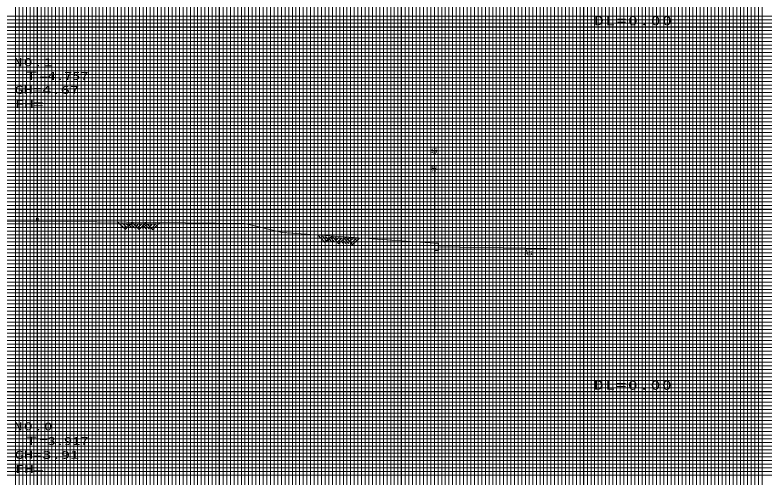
# Model space of a CAD drawing. Units: millimetres on the paper. Extents: x -400 to 400, y -1955 to 275.
# Drawn here: x -206.7 to -1, y -148.5 to -21.7 of the extents above; entities that cross this region are included whole.
import ezdxf
from ezdxf.enums import TextEntityAlignment as Align

# ---------------------------------------------------------------- set-up
doc = ezdxf.new("R2010")
doc.units = ezdxf.units.MM
doc.linetypes.add('DASHED_DOTTED', pattern=[9.25, 6, -1.5, 0.25, -1.5])
doc.linetypes.add('LONG_DASHED_DOTTED', pattern=[15.25, 12, -1.5, 0.25, -1.5])
doc.layers.add('0-0', color=7, linetype='Continuous')
doc.layers.add('0-1_レイヤ1', color=7, linetype='Continuous', lineweight=13)
doc.styles.add('@ＭＳ ゴシック', font='')
doc.styles.add('ＭＳ ゴシック', font='')
doc.styles.get('@ＭＳ ゴシック').set_extended_font_data('@MS Gothic')
doc.styles.get('ＭＳ ゴシック').set_extended_font_data('MS Gothic')

# ---------------------------------------------------------------- blocks, each defined once
blk = doc.blocks.new('EVOBLK_2011051147_62')
at = {"layer": '0-1_レイヤ1', "color": 131}
for p, q in [((214, 22), (214, 572)), ((215, 22), (215, 572)), ((216, 22), (216, 572)), ((217, 22), (217, 572)), ((218, 22), (218, 572)), ((219, 22), (219, 572)), ((221, 22), (221, 572)), ((222, 22), (222, 572)), ((223, 22), (223, 572)), ((224, 22), (224, 572)), ((225, 22), (225, 572)), ((226, 22), (226, 572)), ((227, 22), (227, 572)), ((228, 22), (228, 572)), ((229, 22), (229, 572)), ((231, 22), (231, 572)), ((232, 22), (232, 572)), ((233, 22), (233, 572)), ((234, 22), (234, 572)), ((235, 22), (235, 572)), ((236, 22), (236, 572)), ((237, 22), (237, 572)), ((238, 22), (238, 572)), ((239, 22), (239, 572)), ((241, 22), (241, 572)), ((242, 22), (242, 572)), ((243, 22), (243, 572)), ((244, 22), (244, 572)), ((245, 22), (245, 572)), ((246, 22), (246, 572)), ((247, 22), (247, 572)), ((248, 22), (248, 572)), ((249, 22), (249, 572)), ((251, 22), (251, 572)), ((252, 22), (252, 572)), ((253, 22), (253, 572)), ((254, 22), (254, 572)), ((255, 22), (255, 572)), ((256, 22), (256, 572)), ((257, 22), (257, 572)), ((258, 22), (258, 572)), ((259, 22), (259, 572)), ((261, 22), (261, 572)), ((262, 22), (262, 572)), ((263, 22), (263, 572)), ((264, 22), (264, 572)), ((265, 22), (265, 572)), ((266, 22), (266, 572)), ((267, 22), (267, 572)), ((268, 22), (268, 572)), ((269, 22), (269, 572)), ((271, 22), (271, 572)), ((272, 22), (272, 572)), ((273, 22), (273, 572)), ((274, 22), (274, 572)), ((275, 22), (275, 572)), ((276, 22), (276, 572)), ((277, 22), (277, 572)), ((278, 22), (278, 572)), ((279, 22), (279, 572)), ((281, 22), (281, 572)), ((282, 22), (282, 572)), ((283, 22), (283, 572)), ((284, 22), (284, 572)), ((285, 22), (285, 572)), ((286, 22), (286, 572)), ((287, 22), (287, 572)), ((288, 22), (288, 572)), ((289, 22), (289, 572)), ((291, 22), (291, 572)), ((292, 22), (292, 572)), ((293, 22), (293, 572)), ((294, 22), (294, 572)), ((295, 22), (295, 572)), ((296, 22), (296, 572)), ((297, 22), (297, 572)), ((298, 22), (298, 572)), ((299, 22), (299, 572)), ((301, 22), (301, 572)), ((302, 22), (302, 572)), ((303, 22), (303, 572)), ((304, 22), (304, 572)), ((305, 22), (305, 572)), ((306, 22), (306, 572)), ((307, 22), (307, 572)), ((308, 22), (308, 572)), ((309, 22), (309, 572)), ((311, 22), (311, 572)), ((312, 22), (312, 572)), ((313, 22), (313, 572)), ((314, 22), (314, 572)), ((315, 22), (315, 572)), ((316, 22), (316, 572)), ((317, 22), (317, 572)), ((318, 22), (318, 572)), ((319, 22), (319, 572)), ((321, 22), (321, 572)), ((322, 22), (322, 572)), ((323, 22), (323, 572)), ((324, 22), (324, 572)), ((325, 22), (325, 572)), ((326, 22), (326, 572)), ((327, 22), (327, 572)), ((328, 22), (328, 572)), ((329, 22), (329, 572)), ((331, 22), (331, 572)), ((332, 22), (332, 572)), ((333, 22), (333, 572)), ((334, 22), (334, 572)), ((335, 22), (335, 572)), ((336, 22), (336, 572)), ((337, 22), (337, 572)), ((338, 22), (338, 572)), ((339, 22), (339, 572)), ((341, 22), (341, 572)), ((342, 22), (342, 572)), ((343, 22), (343, 572)), ((344, 22), (344, 572)), ((345, 22), (345, 572)), ((346, 22), (346, 572)), ((347, 22), (347, 572)), ((348, 22), (348, 572)), ((349, 22), (349, 572)), ((351, 22), (351, 572)), ((352, 22), (352, 572)), ((353, 22), (353, 572)), ((354, 22), (354, 572)), ((355, 22), (355, 572)), ((356, 22), (356, 572)), ((357, 22), (357, 572)), ((358, 22), (358, 572)), ((359, 22), (359, 572)), ((361, 22), (361, 572)), ((362, 22), (362, 572)), ((363, 22), (363, 572)), ((364, 22), (364, 572)), ((365, 22), (365, 572)), ((366, 22), (366, 572)), ((367, 22), (367, 572)), ((368, 22), (368, 572)), ((369, 22), (369, 572)), ((371, 22), (371, 572)), ((372, 22), (372, 572)), ((373, 22), (373, 572)), ((374, 22), (374, 572)), ((375, 22), (375, 572)), ((376, 22), (376, 572)), ((377, 22), (377, 572)), ((378, 22), (378, 572)), ((379, 22), (379, 572)), ((381, 22), (381, 572)), ((382, 22), (382, 572)), ((383, 22), (383, 572)), ((384, 22), (384, 572)), ((385, 22), (385, 572)), ((386, 22), (386, 572)), ((387, 22), (387, 572)), ((388, 22), (388, 572)), ((389, 22), (389, 572)), ((391, 22), (391, 572)), ((392, 22), (392, 572)), ((393, 22), (393, 572)), ((394, 22), (394, 572)), ((395, 22), (395, 572)), ((396, 22), (396, 572)), ((397, 22), (397, 572)), ((398, 22), (398, 572)), ((399, 22), (399, 572)), ((401, 22), (401, 572)), ((402, 22), (402, 572)), ((403, 22), (403, 572)), ((404, 22), (404, 572)), ((405, 22), (405, 572)), ((406, 22), (406, 572)), ((407, 22), (407, 572)), ((408, 22), (408, 572)), ((409, 22), (409, 572)), ((411, 22), (411, 572)), ((412, 22), (412, 572)), ((413, 22), (413, 572)), ((414, 22), (414, 572)), ((415, 22), (415, 572)), ((416, 22), (416, 572)), ((417, 22), (417, 572)), ((418, 22), (418, 572)), ((419, 22), (419, 572)), ((20, 275), (820, 275)), ((20, 274), (820, 274)), ((20, 273), (820, 273)), ((20, 271), (820, 271)), ((20, 270), (820, 270)), ((20, 269), (820, 269)), ((20, 268), (820, 268)), ((20, 267), (820, 267)), ((20, 266), (820, 266)), ((20, 265), (820, 265)), ((20, 264), (820, 264)), ((20, 263), (820, 263)), ((20, 261), (820, 261)), ((20, 260), (820, 260)), ((20, 259), (820, 259)), ((20, 258), (820, 258)), ((20, 257), (820, 257)), ((20, 256), (820, 256)), ((20, 255), (820, 255)), ((20, 254), (820, 254)), ((20, 253), (820, 253)), ((20, 251), (820, 251)), ((20, 250), (820, 250)), ((20, 249), (820, 249)), ((20, 248), (820, 248)), ((20, 247), (820, 247)), ((20, 246), (820, 246)), ((20, 245), (820, 245)), ((20, 244), (820, 244)), ((20, 243), (820, 243)), ((20, 241), (820, 241)), ((20, 240), (820, 240)), ((20, 239), (820, 239)), ((20, 238), (820, 238)), ((20, 237), (820, 237)), ((20, 236), (820, 236)), ((20, 235), (820, 235)), ((20, 234), (820, 234)), ((20, 233), (820, 233)), ((20, 231), (820, 231)), ((20, 230), (820, 230)), ((20, 229), (820, 229)), ((20, 228), (820, 228)), ((20, 227), (820, 227)), ((20, 226), (820, 226)), ((20, 225), (820, 225)), ((20, 224), (820, 224)), ((20, 223), (820, 223)), ((20, 221), (820, 221)), ((20, 220), (820, 220)), ((20, 219), (820, 219)), ((20, 218), (820, 218)), ((20, 217), (820, 217)), ((20, 216), (820, 216)), ((20, 215), (820, 215)), ((20, 214), (820, 214)), ((20, 213), (820, 213)), ((20, 211), (820, 211)), ((20, 210), (820, 210)), ((20, 209), (820, 209)), ((20, 208), (820, 208)), ((20, 207), (820, 207)), ((20, 206), (820, 206)), ((20, 205), (820, 205)), ((20, 204), (820, 204)), ((20, 203), (820, 203)), ((20, 201), (820, 201)), ((20, 200), (820, 200)), ((20, 199), (820, 199)), ((20, 198), (820, 198)), ((20, 197), (820, 197)), ((20, 196), (820, 196)), ((20, 195), (820, 195)), ((20, 194), (820, 194)), ((20, 193), (820, 193)), ((20, 191), (820, 191)), ((20, 190), (820, 190)), ((20, 189), (820, 189)), ((20, 188), (820, 188)), ((20, 187), (820, 187)), ((20, 186), (820, 186)), ((20, 185), (820, 185)), ((20, 184), (820, 184)), ((20, 183), (820, 183)), ((20, 181), (820, 181)), ((20, 180), (820, 180)), ((20, 179), (820, 179)), ((20, 178), (820, 178)), ((20, 177), (820, 177)), ((20, 176), (820, 176)), ((20, 175), (820, 175)), ((20, 174), (820, 174)), ((20, 173), (820, 173)), ((20, 171), (820, 171)), ((20, 170), (820, 170)), ((20, 169), (820, 169)), ((20, 168), (820, 168)), ((20, 167), (820, 167)), ((20, 166), (820, 166)), ((20, 165), (820, 165)), ((20, 164), (820, 164)), ((20, 163), (820, 163)), ((20, 161), (820, 161)), ((20, 160), (820, 160)), ((20, 159), (820, 159)), ((20, 158), (820, 158)), ((20, 157), (820, 157)), ((20, 156), (820, 156)), ((20, 155), (820, 155)), ((20, 154), (820, 154)), ((20, 153), (820, 153)), ((20, 151), (820, 151)), ((20, 150), (820, 150)), ((20, 149), (820, 149))]:
    blk.add_line(p, q, dxfattribs=at)
at = {"layer": '0-1_レイヤ1', "color": 4, "lineweight": 25}
for p, q in [((220, 22), (220, 572)), ((270, 22), (270, 572)), ((320, 22), (320, 572)), ((370, 22), (370, 572)), ((20, 272), (820, 272)), ((20, 222), (820, 222)), ((20, 172), (820, 172))]:
    blk.add_line(p, q, dxfattribs=at)
at = {"layer": '0-1_レイヤ1', "color": 131, "lineweight": 18}
for p, q in [((230, 22), (230, 572)), ((240, 22), (240, 572)), ((250, 22), (250, 572)), ((260, 22), (260, 572)), ((280, 22), (280, 572)), ((290, 22), (290, 572)), ((300, 22), (300, 572)), ((310, 22), (310, 572)), ((330, 22), (330, 572)), ((340, 22), (340, 572)), ((350, 22), (350, 572)), ((360, 22), (360, 572)), ((380, 22), (380, 572)), ((390, 22), (390, 572)), ((400, 22), (400, 572)), ((410, 22), (410, 572)), ((20, 262), (820, 262)), ((20, 252), (820, 252)), ((20, 242), (820, 242)), ((20, 232), (820, 232)), ((20, 212), (820, 212)), ((20, 202), (820, 202)), ((20, 192), (820, 192)), ((20, 182), (820, 182)), ((20, 162), (820, 162)), ((20, 152), (820, 152))]:
    blk.add_line(p, q, dxfattribs=at)
blk = doc.blocks.new('EVOBLK_2011051147_0')
at = {"layer": '0-1_レイヤ1', "style": 'ＭＳ ゴシック'}
for s, width, p in [('GH=4.67', 1.7, (44305367.5, 34331099.2)), ('FH=', 1.75, (44305376, 34330707.4))]:
    blk.add_text(s, height=219.9, dxfattribs=dict(at, width=width)).set_placement(p, align=Align.BOTTOM_LEFT)
at = {"layer": '0-1_レイヤ1', "insert": (44305358.9, 34331920.6), "char_height": 219.9, "attachment_point": 7, "style": 'ＭＳ ゴシック'}
blk.add_mtext('\\T1.22;\\W1.5;NO.1', dxfattribs=at)
blk = doc.blocks.new('EVOBLK_2011051147_32')
at = {"layer": '0-1_レイヤ1'}
for p, q in [((44308209.8, 34327646.7), (44308411.4, 34327447.5)), ((44308334.9, 34327617.6), (44308458.6, 34327495.2)), ((44308405.4, 34327441.4), (44308598.4, 34327636.7)), ((44308432.2, 34327607.2), (44308501.6, 34327538.7)), ((44308501.9, 34327615.8), (44308540.3, 34327577.9)), ((44308681.9, 34327476.2), (44308559.4, 34327597.3)), ((44308800.1, 34327437.3), (44308598.4, 34327636.7)), ((44308691.2, 34327607.9), (44308659.7, 34327576.1)), ((44308786.1, 34327606.9), (44308708.2, 34327528.1)), ((44308878.4, 34327611.3), (44308752.8, 34327484.1)), ((44308981.5, 34327633.9), (44308793.6, 34327443.8)), ((44309066.6, 34327459), (44308936.1, 34327588)), ((44309171.8, 34327434.2), (44308975.7, 34327628)), ((44309071, 34327601.9), (44309036.9, 34327567.5)), ((44309159.7, 34327593.7), (44309086, 34327519)), ((44309260.6, 34327604.6), (44309131.6, 34327474)), ((44309355.8, 34327627.3), (44309168.3, 34327437.6)), ((44308508, 34327486), (44308478.4, 34327515.2)), ((44308600.2, 34327479.7), (44308520.8, 34327558.2)), ((44308911.1, 34327460.6), (44308860.1, 34327511.1)), ((44308990.2, 34327462.4), (44308900.1, 34327551.5))]:
    blk.add_line(p, q, dxfattribs=at)
blk = doc.blocks.new('EVOBLK_2011051147_33')
at = {"layer": '0-1_レイヤ1'}
for p, q in [((44313702.8, 34327292), (44313892.4, 34327081.3)), ((44313825.9, 34327255.5), (44313942.3, 34327126.2)), ((44313886, 34327075.6), (44314090.1, 34327259.2)), ((44313922.5, 34327239.5), (44313987.7, 34327167.1)), ((44313992.6, 34327244), (44314028.7, 34327203.9)), ((44314082.7, 34327102.4), (44314008.1, 34327185.4)), ((44314164.1, 34327094.1), (44314048.9, 34327222.1)), ((44314279.8, 34327048.3), (44314090.1, 34327259.2)), ((44314181.1, 34327225.1), (44314147.8, 34327195.1)), ((44314275.7, 34327218.5), (44314193.4, 34327144.4)), ((44314368.2, 34327217.4), (44314235.3, 34327097.8)), ((44314472.4, 34327234), (44314273.6, 34327055.2)), ((44314547.1, 34327054.4), (44314424.4, 34327190.8)), ((44314650.7, 34327023.4), (44314466.2, 34327228.5)), ((44314559.9, 34327196.8), (44314523.9, 34327164.4)), ((44314648, 34327183.4), (44314569.9, 34327113.2)), ((44314749.3, 34327188.4), (44314612.8, 34327065.6)), ((44314845.7, 34327205.5), (44314647.4, 34327027.1)), ((44313991, 34327114), (44313963.2, 34327145)), ((44314392, 34327065.1), (44314344, 34327118.5)), ((44314471.1, 34327062.3), (44314386.3, 34327156.5))]:
    blk.add_line(p, q, dxfattribs=at)
blk = doc.blocks.new('測量図')
at = {"layer": '0-1_レイヤ1'}
for p, q in [((44320990.2, 34333000), (44323992.7, 34333000)), ((44306025, 34327757), (44306025, 34327670)), ((44317010, 34327070), (44316910, 34327070)), ((44316910, 34327070), (44316910, 34326870)), ((44317010, 34327070), (44317010, 34326870)), ((44317010, 34326970), (44321750, 34326890)), ((44316910, 34326870), (44317010, 34326870)), ((44320999.5, 34323000), (44324000.9, 34323000))]:
    blk.add_line(p, q, dxfattribs=at)
at = {"layer": '0-1_レイヤ1', "linetype": 'LONG_DASHED_DOTTED'}
blk.add_line((44306000, 34330004.2), (44306000, 34323000), dxfattribs=at)
at = {"layer": '0-1_レイヤ1', "linetype": 'DASHED_DOTTED'}
blk.add_line((44316910, 34329000.2), (44316910, 34324614.1), dxfattribs=at)
at = {"layer": '0-1_レイヤ1'}
for points in [[(44298910, 34327440), (44301860, 34327450), (44301930, 34327600), (44306000, 34327670)], [(44305975, 34327670), (44305975, 34327757), (44306025, 34327757)], [(44306000, 34327670), (44311700, 34327610), (44312720, 34327360), (44316910, 34327070)]]:
    blk.add_lwpolyline(points, dxfattribs=at)
at = {"layer": '0-0'}
for name in ['EVOBLK_2011051147_0', 'EVOBLK_2011051147_32', 'EVOBLK_2011051147_33']:
    blk.add_blockref(name, (0, 0), dxfattribs=at)
at = {"layer": '0-1_レイヤ1', "style": 'ＭＳ ゴシック'}
for s, width, p in [('Ｔ=4.757', 1.5, (44305606.7, 34331481.4)), ('Ｔ=3.917', 1.5, (44305606.7, 34321464.2)), ('GH=3.91', 1.7, (44305371.3, 34321083.8)), ('FH=', 1.75, (44305379.8, 34320692.1))]:
    blk.add_text(s, height=219.9, dxfattribs=dict(at, width=width)).set_placement(p, align=Align.BOTTOM_LEFT)
blk.add_text('As', height=146.6, dxfattribs=at).set_placement((44319370, 34326692.8), align=Align.BOTTOM_LEFT)
at = {"layer": '0-1_レイヤ1', "attachment_point": 7, "style": 'ＭＳ ゴシック'}
for s, insert, char_height in [('\\T1.19;\\W1.5;DL=0.00', (44321284.6, 34333042), 256.6), ('\\T1.19;\\W1.5;DL=0.00', (44321280.9, 34323040.4), 256.6), ('\\T1.22;\\W1.5;NO.0', (44305362.8, 34321927.1), 219.9)]:
    blk.add_mtext(s, dxfattribs=dict(at, insert=insert, char_height=char_height))
at = {"layer": '0-1_レイヤ1', "insert": (44316805, 34329682.6), "char_height": 134.4, "attachment_point": 7, "rotation": 270, "style": '@ＭＳ ゴシック'}
blk.add_mtext('\\T1.27;境\u3000界', dxfattribs=at)

msp = doc.modelspace()

# ---------------------------------------------------------------- block references
at = {"layer": '0-0'}
msp.add_blockref('EVOBLK_2011051147_62', (-420.5, -297), dxfattribs=at)
at = {"layer": '0-0', "xscale": 0.01, "yscale": 0.01}
msp.add_blockref('測量図', (-443260.5, -343355), dxfattribs=at)

doc.saveas('drawing.dxf')
